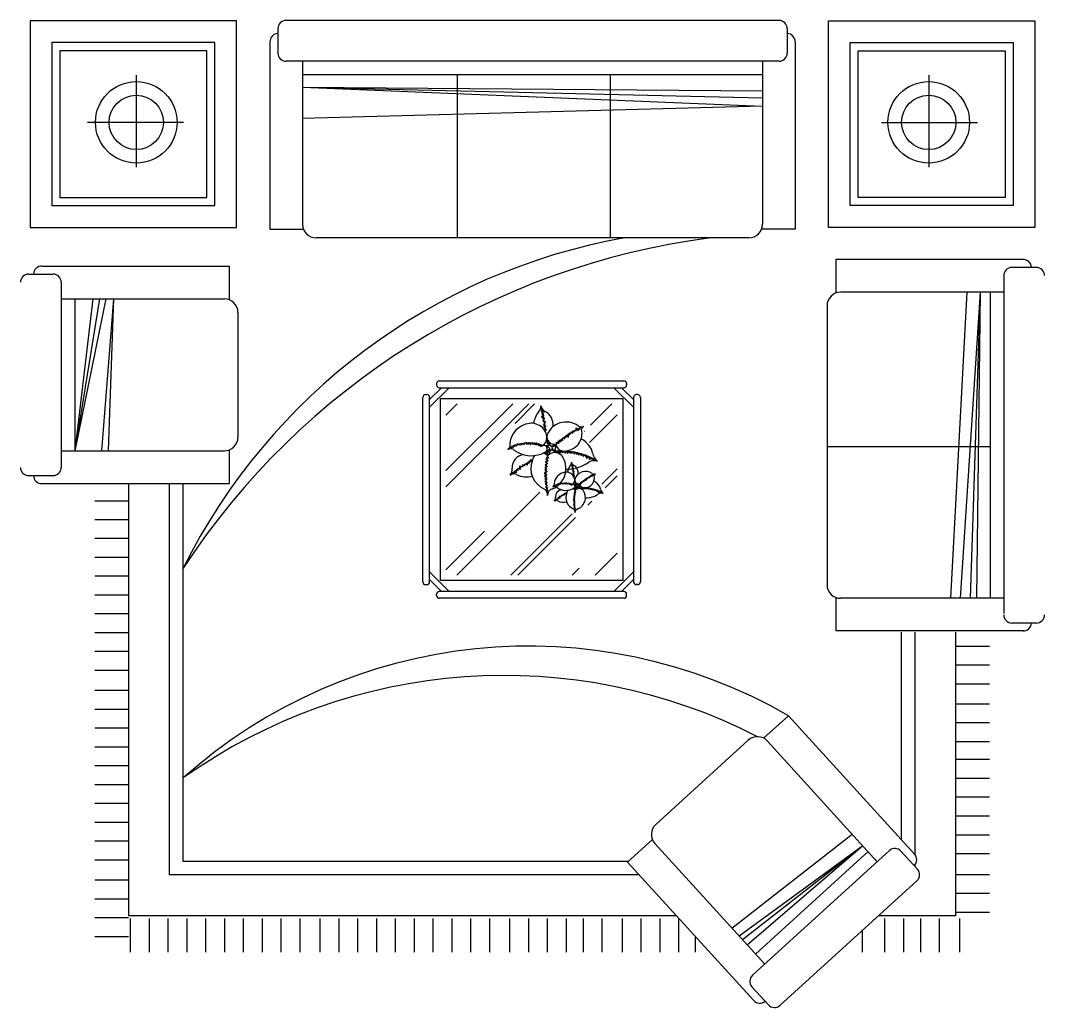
# Model space of a CAD drawing. Header units: inches. Extents: x 5.4 to 47.9, y 11.7 to 36.5.
# Drawn here: x 10.028 to 13.795, y 18.139 to 21.771 of the extents above; entities that cross this region are included whole.
import ezdxf

# ---------------------------------------------------------------- set-up
doc = ezdxf.new("R2010")
doc.units = ezdxf.units.IN
doc.header["$MEASUREMENT"] = 0
doc.layers.add('02', color=2, linetype='Continuous')
doc.layers.add('8', color=8, linetype='Continuous')

msp = doc.modelspace()

# ---------------------------------------------------------------- hatches: boundary and pattern name
at = {"layer": '8'}
h = msp.add_hatch(dxfattribs=at)
h.set_pattern_fill('AR-RROOF', color=256, scale=0.3, angle=45, style=0)
h.set_pattern_definition([(45, (-58.72705, 123.31774), (0.25455844, 0.6788225), [4.5, -0.6, 1.5, -0.3]), (45, (-58.551, 123.70594), (-0.4942676, 0.0700036), [0.9, -0.099, 1.8, -0.225]), (45, (-58.8013, 123.60412), (0.9609581, 1.24521504), [2.4, -0.42, 1.2, -0.3])])
h.paths.add_polyline_path([(11.5933, 19.7295), (11.5933, 20.3595), (12.2233, 20.3595), (12.2233, 19.7295)])
h.paths.add_polyline_path([(12.0474, 20.3048), (12.0151, 20.2927), (11.9969, 20.2846), (11.9908, 20.3048), (11.9767, 20.323), (11.9605, 20.3371), (11.9564, 20.3492), (11.9524, 20.3553), (11.9423, 20.3573), (11.9281, 20.325), (11.914, 20.3068), (11.914, 20.2907), (11.8817, 20.2907), (11.8453, 20.2664), (11.8149, 20.2119), (11.8149, 20.1836), (11.8149, 20.1634), (11.8392, 20.1715), (11.8554, 20.1695), (11.8432, 20.1614), (11.8271, 20.1351), (11.8291, 20.1089), (11.8271, 20.0806), (11.8392, 20.0826), (11.8796, 20.0786), (11.914, 20.0786), (11.9362, 20.0382), (11.9605, 20.0139), (11.9726, 20.0038), (11.9807, 20.02), (11.9827, 19.9937), (12.0191, 19.9816), (12.0353, 19.9836), (12.0515, 19.9614), (12.0696, 19.9412), (12.0838, 19.9554), (12.1161, 19.9796), (12.1141, 19.9978), (12.1404, 20.0038), (12.1869, 20.0139), (12.1869, 20.0402), (12.1687, 20.0624), (12.1505, 20.0786), (12.1525, 20.0988), (12.1424, 20.1048), (12.1424, 20.1291), (12.1566, 20.1311), (12.1566, 20.1553), (12.1444, 20.1755), (12.1283, 20.2159), (12.102, 20.222), (12.102, 20.2584), (12.1343, 20.2786), (12.108, 20.2866), (12.0717, 20.3008)], flags=16)

# ---------------------------------------------------------------- linework, layer by layer
at = {"layer": '02'}
for p, q in [((10.8232, 21.7693, -0.3429), (10.0632, 21.7693, -0.3429)), ((10.0632, 21.7693, -0.3429), (10.0632, 21.0093, -0.3429)), ((10.8232, 21.0093, -0.3429), (10.8232, 21.7693, -0.3429)), ((10.9751, 21.7407, -0.3429), (10.9751, 21.6507, -0.3429)), ((12.8185, 21.7707, -0.3429), (11.0051, 21.7707, -0.3429)), ((12.8485, 21.7407, -0.3429), (12.8485, 21.6507, -0.3429)), ((13, 21.0093, -0.3429), (13, 21.7693, -0.3429)), ((13, 21.7693, -0.3429), (13.76, 21.7693, -0.3429)), ((13.76, 21.7693, -0.3429), (13.76, 21.0093, -0.3429)), ((10.7432, 21.6893, -0.3429), (10.1432, 21.6893, -0.3429)), ((10.1432, 21.6893, -0.3429), (10.1432, 21.0893, -0.3429)), ((10.7432, 21.0893, -0.3429), (10.7432, 21.6893, -0.3429)), ((10.9458, 21.6915, -0.3429), (10.9458, 21.0033, -0.3429)), ((12.8777, 21.6915, -0.3429), (12.8777, 21.0033, -0.3429)), ((13.08, 21.0893, -0.3429), (13.08, 21.6893, -0.3429)), ((13.08, 21.6893, -0.3429), (13.68, 21.6893, -0.3429)), ((13.68, 21.6893, -0.3429), (13.68, 21.0893, -0.3429)), ((10.7132, 21.6593, -0.3429), (10.1732, 21.6593, -0.3429)), ((10.1732, 21.6593, -0.3429), (10.1732, 21.1193, -0.3429)), ((10.7132, 21.1193, -0.3429), (10.7132, 21.6593, -0.3429)), ((13.11, 21.1193, -0.3429), (13.11, 21.6593, -0.3429)), ((13.11, 21.6593, -0.3429), (13.65, 21.6593, -0.3429)), ((13.65, 21.6593, -0.3429), (13.65, 21.1193, -0.3429)), ((12.8185, 21.6207, -0.3429), (11.0051, 21.6207, -0.3429)), ((11.0658, 21.6207, -0.3429), (11.0658, 21.0207, -0.3429)), ((12.7577, 21.6207, -0.3429), (12.7577, 21.0207, -0.3429)), ((10.454, 21.57, -0.3429), (10.454, 21.2314, -0.3429)), ((12.7577, 21.5707, -0.3429), (11.0658, 21.5707, -0.3429)), ((11.6343, 21.5707, -0.3429), (11.6343, 20.9707, -0.3429)), ((12.1977, 21.5707, -0.3429), (12.1977, 20.9707, -0.3429)), ((13.3692, 21.57, -0.3429), (13.3692, 21.2314, -0.3429)), ((11.0658, 21.5259, -0.3429), (12.7577, 21.5117, -0.3429)), ((11.0658, 21.5259, -0.3429), (12.7577, 21.4862, -0.3429)), ((11.0658, 21.5259, -0.3429), (12.7577, 21.4551, -0.3429)), ((12.7577, 21.4551, -0.3429), (11.0658, 21.4097, -0.3429)), ((10.628, 21.3957, -0.3429), (10.275, 21.3957, -0.3429)), ((13.1951, 21.3957, -0.3429), (13.5482, 21.3957, -0.3429)), ((10.1732, 21.1193, -0.3429), (10.7132, 21.1193, -0.3429)), ((13.65, 21.1193, -0.3429), (13.11, 21.1193, -0.3429)), ((10.1432, 21.0893, -0.3429), (10.7432, 21.0893, -0.3429)), ((13.68, 21.0893, -0.3429), (13.08, 21.0893, -0.3429)), ((10.0632, 21.0093, -0.3429), (10.8232, 21.0093, -0.3429)), ((10.9458, 21.0033, -0.3429), (11.069, 21.0033, -0.3429)), ((12.8777, 21.0033, -0.3429), (12.7546, 21.0033, -0.3429)), ((13.76, 21.0093, -0.3429), (13, 21.0093, -0.3429)), ((12.7077, 20.9707, -0.3429), (11.1158, 20.9707, -0.3429)), ((13.7158, 20.8911, -0.3429), (13.0276, 20.8911, -0.3429)), ((13.0276, 20.8911, -0.3429), (13.0276, 20.7679, -0.3429)), ((10.0581, 20.8374, -0.3429), (10.1481, 20.8374, -0.3429)), ((10.1073, 20.8667, -0.3429), (10.7956, 20.8667, -0.3429)), ((10.7956, 20.8667, -0.3429), (10.7956, 20.7435, -0.3429)), ((13.645, 20.8318, -0.3429), (13.645, 19.5881, -0.3429)), ((13.765, 20.8618, -0.3429), (13.675, 20.8618, -0.3429)), ((10.1781, 20.8074, -0.3429), (10.1781, 20.1259, -0.3429)), ((13.645, 20.7711, -0.3429), (13.045, 20.7711, -0.3429)), ((13.4503, 19.6443, -0.3429), (13.5103, 20.7711, -0.3429)), ((13.5589, 20.7711, -0.3429), (13.4846, 19.6443, -0.3429)), ((13.5589, 20.7711, -0.3429), (13.5218, 19.6443, -0.3429)), ((13.5589, 20.7711, -0.3429), (13.5446, 19.6443, -0.3429)), ((13.595, 20.7711, -0.3429), (13.595, 19.6443, -0.3429)), ((10.1781, 20.7467, -0.3429), (10.7781, 20.7467, -0.3429)), ((10.342, 20.7467, -0.3429), (10.2281, 20.1867, -0.3429)), ((10.3191, 20.7467, -0.3429), (10.2281, 20.1867, -0.3429)), ((10.2948, 20.7467, -0.3429), (10.2281, 20.1867, -0.3429)), ((10.2281, 20.7467, -0.3429), (10.2281, 20.1867, -0.3429)), ((10.3274, 20.1867, -0.3429), (10.3712, 20.7467, -0.3429)), ((10.3524, 20.1867, -0.3429), (10.3712, 20.7467, -0.3429)), ((12.995, 20.7211, -0.3429), (12.995, 19.6943, -0.3429)), ((10.8281, 20.6967, -0.3429), (10.8281, 20.2367, -0.3429)), ((11.6056, 20.4195, -0.3429), (11.5333, 20.3472, -0.3429)), ((11.5773, 20.4195, -0.3429), (11.5333, 20.3755, -0.3429)), ((11.5589, 20.4345, -0.3429), (11.5589, 20.4295, -0.3429)), ((11.5689, 20.4445, -0.3429), (12.2477, 20.4445, -0.3429)), ((11.5689, 20.4195, -0.3429), (12.2477, 20.4195, -0.3429)), ((12.211, 20.4195, -0.3429), (12.2833, 20.3472, -0.3429)), ((12.2393, 20.4195, -0.3429), (12.2833, 20.3755, -0.3429)), ((12.2577, 20.4345, -0.3429), (12.2577, 20.4295, -0.3429)), ((11.5083, 19.705, -0.3429), (11.5083, 20.3839, -0.3429)), ((11.5183, 20.3939, -0.3429), (11.5233, 20.3939, -0.3429)), ((11.5333, 19.705, -0.3429), (11.5333, 20.3839, -0.3429)), ((11.5733, 19.7095, -0.3429), (11.5733, 20.3795, -0.3429)), ((11.5733, 20.3795, -0.3429), (12.2433, 20.3795, -0.3429)), ((12.2433, 20.3795, -0.3429), (12.2433, 19.7095, -0.3429)), ((12.2833, 20.3839, -0.3429), (12.2833, 19.705, -0.3429)), ((12.2983, 20.3939, -0.3429), (12.2933, 20.3939, -0.3429)), ((12.3083, 20.3839, -0.3429), (12.3083, 19.705, -0.3429)), ((11.9423, 20.336, -0.3429), (11.9486, 20.334, -0.3429)), ((11.9486, 20.334, -0.3429), (11.9433, 20.333, -0.3429)), ((11.9433, 20.333, -0.3429), (11.9539, 20.3291, -0.3429)), ((11.9528, 20.3164, -0.3429), (11.9433, 20.3125, -0.3429)), ((11.9433, 20.3125, -0.3429), (11.957, 20.3076, -0.3429)), ((11.9539, 20.3291, -0.3429), (11.9444, 20.3272, -0.3429)), ((11.9444, 20.3272, -0.3429), (11.9528, 20.3223, -0.3429)), ((11.9528, 20.3223, -0.3429), (11.9465, 20.3213, -0.3429)), ((11.9465, 20.3213, -0.3429), (11.9528, 20.3164, -0.3429)), ((11.957, 20.3076, -0.3429), (11.9486, 20.3056, -0.3429)), ((11.9486, 20.3056, -0.3429), (11.9549, 20.2997, -0.3429)), ((11.9549, 20.2997, -0.3429), (11.9496, 20.2958, -0.3429)), ((11.9496, 20.2958, -0.3429), (11.9602, 20.2939, -0.3429)), ((11.9581, 20.286, -0.3429), (11.9518, 20.2811, -0.3429)), ((11.9518, 20.2811, -0.3429), (11.9602, 20.2782, -0.3429)), ((11.9602, 20.2939, -0.3429), (11.9528, 20.2899, -0.3429)), ((11.9528, 20.2899, -0.3429), (11.9581, 20.286, -0.3429)), ((11.9602, 20.2782, -0.3429), (11.9528, 20.2752, -0.3429)), ((11.9528, 20.2752, -0.3429), (11.9591, 20.2703, -0.3429)), ((11.9591, 20.2703, -0.3429), (11.956, 20.2694, -0.3429)), ((11.956, 20.2694, -0.3429), (11.9633, 20.2645, -0.3429)), ((12.0717, 20.2605, -0.3429), (12.0728, 20.2713, -0.3429)), ((12.0728, 20.2713, -0.3429), (12.0791, 20.2605, -0.3429)), ((12.0791, 20.2605, -0.3429), (12.0812, 20.2694, -0.3429)), ((12.0812, 20.2694, -0.3429), (12.0854, 20.2654, -0.3429)), ((12.0854, 20.2654, -0.3429), (12.0875, 20.2743, -0.3429)), ((11.9633, 20.2645, -0.3429), (11.957, 20.2615, -0.3429)), ((12.0181, 20.2312, -0.3429), (12.0233, 20.2253, -0.3429)), ((12.0181, 20.2214, -0.3429), (12.0181, 20.2312, -0.3429)), ((12.0233, 20.2351, -0.3429), (12.0307, 20.2312, -0.3429)), ((12.0233, 20.2253, -0.3429), (12.0233, 20.2351, -0.3429)), ((12.0296, 20.239, -0.3429), (12.036, 20.236, -0.3429)), ((12.0307, 20.2312, -0.3429), (12.0296, 20.239, -0.3429)), ((12.0349, 20.2449, -0.3429), (12.0444, 20.237, -0.3429)), ((12.036, 20.236, -0.3429), (12.0349, 20.2449, -0.3429)), ((12.0423, 20.2498, -0.3429), (12.0475, 20.2449, -0.3429)), ((12.0444, 20.237, -0.3429), (12.0423, 20.2498, -0.3429)), ((12.0475, 20.2537, -0.3429), (12.0528, 20.2498, -0.3429)), ((12.0475, 20.2449, -0.3429), (12.0475, 20.2537, -0.3429)), ((12.0528, 20.2498, -0.3429), (12.0539, 20.2566, -0.3429)), ((12.0539, 20.2566, -0.3429), (12.0602, 20.2517, -0.3429)), ((12.0602, 20.2605, -0.3429), (12.0654, 20.2556, -0.3429)), ((12.0602, 20.2517, -0.3429), (12.0602, 20.2605, -0.3429)), ((12.0654, 20.2556, -0.3429), (12.0665, 20.2635, -0.3429)), ((12.0665, 20.2635, -0.3429), (12.0717, 20.2605, -0.3429)), ((11.8318, 20.2018, -0.3429), (11.837, 20.1978, -0.3429)), ((11.8339, 20.1959, -0.3429), (11.8318, 20.2018, -0.3429)), ((11.837, 20.2057, -0.3429), (11.8433, 20.2008, -0.3429)), ((11.837, 20.1978, -0.3429), (11.837, 20.2057, -0.3429)), ((11.8433, 20.2076, -0.3429), (11.8475, 20.2047, -0.3429)), ((11.8433, 20.2008, -0.3429), (11.8433, 20.2076, -0.3429)), ((11.8475, 20.2106, -0.3429), (11.8539, 20.2037, -0.3429)), ((11.8475, 20.2047, -0.3429), (11.8475, 20.2106, -0.3429)), ((11.8539, 20.2037, -0.3429), (11.856, 20.2135, -0.3429)), ((11.856, 20.2135, -0.3429), (11.8623, 20.2076, -0.3429)), ((11.8623, 20.2076, -0.3429), (11.8644, 20.2145, -0.3429)), ((11.8644, 20.2145, -0.3429), (11.8696, 20.2076, -0.3429)), ((11.8696, 20.2076, -0.3429), (11.8718, 20.2155, -0.3429)), ((11.8718, 20.2155, -0.3429), (11.8749, 20.2116, -0.3429)), ((11.8749, 20.2116, -0.3429), (11.8791, 20.2155, -0.3429)), ((11.8791, 20.2155, -0.3429), (11.8802, 20.2086, -0.3429)), ((11.8802, 20.2086, -0.3429), (11.8875, 20.2184, -0.3429)), ((11.8875, 20.2184, -0.3429), (11.8907, 20.2106, -0.3429)), ((11.8907, 20.2106, -0.3429), (11.8939, 20.2174, -0.3429)), ((11.8939, 20.2174, -0.3429), (11.897, 20.2116, -0.3429)), ((11.897, 20.2116, -0.3429), (11.9023, 20.2174, -0.3429)), ((11.9023, 20.2174, -0.3429), (11.9044, 20.2096, -0.3429)), ((11.9044, 20.2096, -0.3429), (11.9096, 20.2174, -0.3429)), ((11.9096, 20.2174, -0.3429), (11.9139, 20.2106, -0.3429)), ((11.9139, 20.2106, -0.3429), (11.917, 20.2174, -0.3429)), ((11.917, 20.2174, -0.3429), (11.9212, 20.2086, -0.3429)), ((11.9212, 20.2086, -0.3429), (11.9254, 20.2174, -0.3429)), ((11.9254, 20.2174, -0.3429), (11.9265, 20.2086, -0.3429)), ((11.9265, 20.2086, -0.3429), (11.9339, 20.2145, -0.3429)), ((11.9339, 20.2145, -0.3429), (11.9339, 20.2057, -0.3429)), ((11.9339, 20.2057, -0.3429), (11.9391, 20.2116, -0.3429)), ((11.9391, 20.2116, -0.3429), (11.9391, 20.2057, -0.3429)), ((11.9391, 20.2057, -0.3429), (11.9444, 20.2106, -0.3429)), ((11.9683, 20.1877, -0.3429), (11.9749, 20.1948, -0.3429)), ((11.9981, 20.2184, -0.3429), (12.0086, 20.2145, -0.3429)), ((12.0033, 20.2125, -0.3429), (11.9981, 20.2184, -0.3429)), ((12.0054, 20.2243, -0.3429), (12.0139, 20.2184, -0.3429)), ((12.0086, 20.2145, -0.3429), (12.0054, 20.2243, -0.3429)), ((12.0117, 20.2272, -0.3429), (12.0181, 20.2214, -0.3429)), ((12.0139, 20.2184, -0.3429), (12.0117, 20.2272, -0.3429)), ((13.5952, 20.202, -0.3429), (12.9964, 20.202, -0.3429)), ((10.1781, 20.1867, -0.3429), (10.7781, 20.1867, -0.3429)), ((10.7956, 20.1898, -0.3429), (10.7956, 20.0667, -0.3429)), ((11.9033, 20.1538, -0.3429), (11.9033, 20.1449, -0.3429)), ((11.9086, 20.1489, -0.3429), (11.9033, 20.1538, -0.3429)), ((11.9044, 20.1547, -0.3429), (11.9086, 20.1489, -0.3429)), ((11.9693, 20.1833, -0.3429), (11.9598, 20.1763, -0.3429)), ((11.9707, 20.1616, -0.3429), (11.9602, 20.1567, -0.3429)), ((11.9602, 20.1567, -0.3429), (11.9696, 20.1498, -0.3429)), ((11.9617, 20.1833, -0.3429), (11.9683, 20.1877, -0.3429)), ((11.9623, 20.1655, -0.3429), (11.9707, 20.1616, -0.3429)), ((12.0002, 20.1822, -0.3429), (12.0044, 20.188, -0.3429)), ((12.0044, 20.188, -0.3429), (12.0054, 20.1812, -0.3429)), ((12.0054, 20.1812, -0.3429), (12.0086, 20.1851, -0.3429)), ((12.0086, 20.1851, -0.3429), (12.0117, 20.1782, -0.3429)), ((12.0117, 20.1782, -0.3429), (12.0181, 20.1861, -0.3429)), ((12.0181, 20.1861, -0.3429), (12.0202, 20.1802, -0.3429)), ((12.0202, 20.1802, -0.3429), (12.0254, 20.1841, -0.3429)), ((12.0254, 20.1841, -0.3429), (12.0317, 20.1782, -0.3429)), ((12.0317, 20.1782, -0.3429), (12.0381, 20.1861, -0.3429)), ((12.0381, 20.1861, -0.3429), (12.0402, 20.1773, -0.3429)), ((12.0402, 20.1773, -0.3429), (12.0465, 20.1851, -0.3429)), ((12.0465, 20.1851, -0.3429), (12.0507, 20.1782, -0.3429)), ((12.0507, 20.1782, -0.3429), (12.0549, 20.1831, -0.3429)), ((12.0549, 20.1773, -0.3429), (12.0623, 20.1841, -0.3429)), ((12.0549, 20.1831, -0.3429), (12.0549, 20.1773, -0.3429)), ((12.0623, 20.1841, -0.3429), (12.0633, 20.1753, -0.3429)), ((12.0633, 20.1753, -0.3429), (12.0707, 20.1822, -0.3429)), ((12.0707, 20.1822, -0.3429), (12.0728, 20.1733, -0.3429)), ((12.0728, 20.1733, -0.3429), (12.0781, 20.1792, -0.3429)), ((12.0781, 20.1792, -0.3429), (12.0791, 20.1724, -0.3429)), ((12.0791, 20.1724, -0.3429), (12.0896, 20.1782, -0.3429)), ((12.0896, 20.1782, -0.3429), (12.0896, 20.1694, -0.3429)), ((12.0896, 20.1694, -0.3429), (12.0981, 20.1743, -0.3429)), ((12.0981, 20.1743, -0.3429), (12.097, 20.1675, -0.3429)), ((12.097, 20.1675, -0.3429), (12.1065, 20.1733, -0.3429)), ((12.1065, 20.1733, -0.3429), (12.1065, 20.1645, -0.3429)), ((12.1065, 20.1645, -0.3429), (12.1128, 20.1684, -0.3429)), ((12.1128, 20.1684, -0.3429), (12.1107, 20.1596, -0.3429)), ((12.1107, 20.1596, -0.3429), (12.1202, 20.1645, -0.3429)), ((12.1202, 20.1645, -0.3429), (12.1202, 20.1557, -0.3429)), ((12.1202, 20.1557, -0.3429), (12.1286, 20.1626, -0.3429)), ((12.1286, 20.1626, -0.3429), (12.1296, 20.1547, -0.3429)), ((12.1296, 20.1547, -0.3429), (12.136, 20.1577, -0.3429)), ((12.136, 20.1577, -0.3429), (12.136, 20.1518, -0.3429)), ((11.8518, 20.1165, -0.3429), (11.8518, 20.1067, -0.3429)), ((11.8581, 20.1136, -0.3429), (11.8518, 20.1165, -0.3429)), ((11.8549, 20.1214, -0.3429), (11.8581, 20.1136, -0.3429)), ((11.8665, 20.1185, -0.3429), (11.8549, 20.1214, -0.3429)), ((11.8633, 20.1302, -0.3429), (11.8665, 20.1185, -0.3429)), ((11.8749, 20.1283, -0.3429), (11.8633, 20.1302, -0.3429)), ((11.8749, 20.1361, -0.3429), (11.8749, 20.1283, -0.3429)), ((11.8791, 20.1322, -0.3429), (11.8749, 20.1361, -0.3429)), ((11.8854, 20.1391, -0.3429), (11.8791, 20.1322, -0.3429)), ((11.8918, 20.1342, -0.3429), (11.8854, 20.1391, -0.3429)), ((11.8918, 20.144, -0.3429), (11.8918, 20.1342, -0.3429)), ((11.8981, 20.14, -0.3429), (11.8918, 20.144, -0.3429)), ((11.8981, 20.1489, -0.3429), (11.8981, 20.14, -0.3429)), ((11.9033, 20.1449, -0.3429), (11.8981, 20.1489, -0.3429)), ((11.9654, 20.1293, -0.3429), (11.957, 20.1253, -0.3429)), ((11.957, 20.1253, -0.3429), (11.9644, 20.1214, -0.3429)), ((11.9644, 20.1214, -0.3429), (11.957, 20.1146, -0.3429)), ((11.9696, 20.1498, -0.3429), (11.9581, 20.1449, -0.3429)), ((11.9581, 20.1449, -0.3429), (11.9665, 20.14, -0.3429)), ((11.9665, 20.14, -0.3429), (11.9581, 20.1342, -0.3429)), ((11.9581, 20.1342, -0.3429), (11.9654, 20.1293, -0.3429)), ((12.0547, 20.1351, -0.3429), (12.0582, 20.134, -0.3429)), ((12.0582, 20.134, -0.3429), (12.0553, 20.1335, -0.3429)), ((12.0553, 20.1335, -0.3429), (12.0612, 20.1313, -0.3429)), ((12.0606, 20.1242, -0.3429), (12.0553, 20.122, -0.3429)), ((12.0553, 20.122, -0.3429), (12.0629, 20.1192, -0.3429)), ((12.0612, 20.1313, -0.3429), (12.0559, 20.1302, -0.3429)), ((12.0559, 20.1302, -0.3429), (12.0606, 20.1275, -0.3429)), ((12.0606, 20.1275, -0.3429), (12.0571, 20.1269, -0.3429)), ((12.0571, 20.1269, -0.3429), (12.0606, 20.1242, -0.3429)), ((12.0629, 20.1192, -0.3429), (12.0582, 20.1181, -0.3429)), ((12.0582, 20.1181, -0.3429), (12.0618, 20.1148, -0.3429)), ((10.0581, 20.0959, -0.3429), (10.1481, 20.0959, -0.3429)), ((11.8412, 20.1008, -0.3429), (11.8349, 20.1028, -0.3429)), ((11.8381, 20.1077, -0.3429), (11.8412, 20.1008, -0.3429)), ((11.8518, 20.1067, -0.3429), (11.8381, 20.1077, -0.3429)), ((11.9654, 20.1106, -0.3429), (11.9539, 20.1048, -0.3429)), ((11.9539, 20.1048, -0.3429), (11.9644, 20.0979, -0.3429)), ((11.9644, 20.0979, -0.3429), (11.9549, 20.094, -0.3429)), ((11.9549, 20.094, -0.3429), (11.9644, 20.0891, -0.3429)), ((11.957, 20.1146, -0.3429), (11.9654, 20.1106, -0.3429)), ((11.9644, 20.0891, -0.3429), (11.957, 20.0842, -0.3429)), ((11.957, 20.0842, -0.3429), (11.9644, 20.0813, -0.3429)), ((11.9644, 20.0813, -0.3429), (11.957, 20.0744, -0.3429)), ((12.0618, 20.1148, -0.3429), (12.0588, 20.1126, -0.3429)), ((12.0588, 20.1126, -0.3429), (12.0647, 20.1115, -0.3429)), ((12.0635, 20.1072, -0.3429), (12.06, 20.1044, -0.3429)), ((12.06, 20.1044, -0.3429), (12.0647, 20.1028, -0.3429)), ((12.0647, 20.1115, -0.3429), (12.0606, 20.1093, -0.3429)), ((12.0606, 20.1093, -0.3429), (12.0635, 20.1072, -0.3429)), ((12.0647, 20.1028, -0.3429), (12.0606, 20.1011, -0.3429)), ((12.0606, 20.1011, -0.3429), (12.0641, 20.0984, -0.3429)), ((12.0641, 20.0984, -0.3429), (12.0624, 20.0978, -0.3429)), ((12.0624, 20.0978, -0.3429), (12.0665, 20.0951, -0.3429)), ((12.0665, 20.0951, -0.3429), (12.0629, 20.0934, -0.3429)), ((12.1001, 20.0786, -0.3429), (12.1042, 20.0764, -0.3429)), ((12.1001, 20.0731, -0.3429), (12.1001, 20.0786, -0.3429)), ((12.1036, 20.0808, -0.3429), (12.1072, 20.0792, -0.3429)), ((12.1042, 20.0764, -0.3429), (12.1036, 20.0808, -0.3429)), ((12.1066, 20.0841, -0.3429), (12.1119, 20.0797, -0.3429)), ((12.1072, 20.0792, -0.3429), (12.1066, 20.0841, -0.3429)), ((12.1107, 20.0869, -0.3429), (12.1136, 20.0841, -0.3429)), ((12.1119, 20.0797, -0.3429), (12.1107, 20.0869, -0.3429)), ((12.1136, 20.089, -0.3429), (12.1166, 20.0869, -0.3429)), ((12.1136, 20.0841, -0.3429), (12.1136, 20.089, -0.3429)), ((12.1166, 20.0869, -0.3429), (12.1172, 20.0907, -0.3429)), ((12.1172, 20.0907, -0.3429), (12.1207, 20.0879, -0.3429)), ((12.1207, 20.0929, -0.3429), (12.1237, 20.0901, -0.3429)), ((12.1207, 20.0879, -0.3429), (12.1207, 20.0929, -0.3429)), ((12.1237, 20.0901, -0.3429), (12.1243, 20.0945, -0.3429)), ((12.1243, 20.0945, -0.3429), (12.1272, 20.0929, -0.3429)), ((12.1272, 20.0929, -0.3429), (12.1278, 20.0989, -0.3429)), ((12.1278, 20.0989, -0.3429), (12.1313, 20.0929, -0.3429)), ((12.1313, 20.0929, -0.3429), (12.1325, 20.0978, -0.3429)), ((12.1325, 20.0978, -0.3429), (12.1349, 20.0956, -0.3429)), ((12.1349, 20.0956, -0.3429), (12.136, 20.1006, -0.3429)), ((10.1046, 20.0667, -0.3429), (10.7956, 20.0667, -0.3429)), ((10.4264, 18.4763, -0.3429), (10.4264, 20.0671, -0.3429)), ((10.5764, 18.6263, -0.3429), (10.5764, 20.0671, -0.3429)), ((10.6264, 18.6763, -0.3429), (10.6264, 20.0671, -0.3429)), ((11.957, 20.0744, -0.3429), (11.9654, 20.0705, -0.3429)), ((11.9654, 20.0705, -0.3429), (11.9581, 20.0646, -0.3429)), ((11.9581, 20.0646, -0.3429), (11.9654, 20.0607, -0.3429)), ((11.9654, 20.0607, -0.3429), (11.9591, 20.0538, -0.3429)), ((11.9591, 20.0538, -0.3429), (11.9675, 20.0509, -0.3429)), ((11.9675, 20.0509, -0.3429), (11.9623, 20.046, -0.3429)), ((11.9928, 20.06, -0.3429), (11.9958, 20.0578, -0.3429)), ((11.994, 20.0567, -0.3429), (11.9928, 20.06, -0.3429)), ((11.9958, 20.0622, -0.3429), (11.9993, 20.0594, -0.3429)), ((11.9958, 20.0578, -0.3429), (11.9958, 20.0622, -0.3429)), ((11.9993, 20.0633, -0.3429), (12.0016, 20.0616, -0.3429)), ((12.0016, 20.0649, -0.3429), (12.0052, 20.0611, -0.3429)), ((12.0016, 20.0616, -0.3429), (12.0016, 20.0649, -0.3429)), ((12.0052, 20.0611, -0.3429), (12.0064, 20.0666, -0.3429)), ((12.0064, 20.0666, -0.3429), (12.0099, 20.0633, -0.3429)), ((12.0099, 20.0633, -0.3429), (12.0111, 20.0671, -0.3429)), ((12.0111, 20.0671, -0.3429), (12.014, 20.0633, -0.3429)), ((12.014, 20.0633, -0.3429), (12.0152, 20.0676, -0.3429)), ((12.0152, 20.0676, -0.3429), (12.017, 20.0655, -0.3429)), ((12.017, 20.0655, -0.3429), (12.0193, 20.0676, -0.3429)), ((12.0193, 20.0676, -0.3429), (12.0199, 20.0638, -0.3429)), ((12.0199, 20.0638, -0.3429), (12.024, 20.0693, -0.3429)), ((12.024, 20.0693, -0.3429), (12.0258, 20.0649, -0.3429)), ((12.0258, 20.0649, -0.3429), (12.0276, 20.0687, -0.3429)), ((12.0276, 20.0687, -0.3429), (12.0294, 20.0655, -0.3429)), ((12.0294, 20.0655, -0.3429), (12.0323, 20.0687, -0.3429)), ((12.0323, 20.0687, -0.3429), (12.0335, 20.0644, -0.3429)), ((12.0335, 20.0644, -0.3429), (12.0364, 20.0687, -0.3429)), ((12.0364, 20.0687, -0.3429), (12.0388, 20.0649, -0.3429)), ((12.0388, 20.0649, -0.3429), (12.0406, 20.0687, -0.3429)), ((12.0406, 20.0687, -0.3429), (12.0429, 20.0638, -0.3429)), ((12.0429, 20.0638, -0.3429), (12.0453, 20.0687, -0.3429)), ((12.0453, 20.0687, -0.3429), (12.0459, 20.0638, -0.3429)), ((12.0459, 20.0638, -0.3429), (12.05, 20.0671, -0.3429)), ((12.05, 20.0671, -0.3429), (12.05, 20.0622, -0.3429)), ((12.05, 20.0622, -0.3429), (12.0529, 20.0655, -0.3429)), ((12.0529, 20.0655, -0.3429), (12.0529, 20.0622, -0.3429)), ((12.0529, 20.0622, -0.3429), (12.0559, 20.0649, -0.3429)), ((12.0698, 20.0496, -0.3429), (12.0645, 20.0457, -0.3429)), ((12.0656, 20.0496, -0.3429), (12.0693, 20.0521, -0.3429)), ((12.0693, 20.0521, -0.3429), (12.073, 20.0561, -0.3429)), ((12.0859, 20.0693, -0.3429), (12.0918, 20.0671, -0.3429)), ((12.0889, 20.066, -0.3429), (12.0859, 20.0693, -0.3429)), ((12.0871, 20.049, -0.3429), (12.0895, 20.0523, -0.3429)), ((12.0895, 20.0523, -0.3429), (12.0901, 20.0484, -0.3429)), ((12.0901, 20.0726, -0.3429), (12.0948, 20.0693, -0.3429)), ((12.0918, 20.0671, -0.3429), (12.0901, 20.0726, -0.3429)), ((12.0901, 20.0484, -0.3429), (12.0918, 20.0506, -0.3429)), ((12.0918, 20.0506, -0.3429), (12.0936, 20.0468, -0.3429)), ((12.0936, 20.0742, -0.3429), (12.0971, 20.0709, -0.3429)), ((12.0948, 20.0693, -0.3429), (12.0936, 20.0742, -0.3429)), ((12.0936, 20.0468, -0.3429), (12.0971, 20.0512, -0.3429)), ((12.0971, 20.0764, -0.3429), (12.1001, 20.0731, -0.3429)), ((12.0971, 20.0512, -0.3429), (12.0983, 20.0479, -0.3429)), ((12.0983, 20.0479, -0.3429), (12.1013, 20.0501, -0.3429)), ((12.1013, 20.0501, -0.3429), (12.1048, 20.0468, -0.3429)), ((12.1048, 20.0468, -0.3429), (12.1083, 20.0512, -0.3429)), ((12.1083, 20.0512, -0.3429), (12.1095, 20.0463, -0.3429)), ((12.1095, 20.0463, -0.3429), (12.1131, 20.0506, -0.3429)), ((12.1131, 20.0506, -0.3429), (12.1154, 20.0468, -0.3429)), ((12.1154, 20.0468, -0.3429), (12.1178, 20.0495, -0.3429)), ((12.1178, 20.0463, -0.3429), (12.1219, 20.0501, -0.3429)), ((12.1178, 20.0495, -0.3429), (12.1178, 20.0463, -0.3429)), ((12.1219, 20.0501, -0.3429), (12.1225, 20.0452, -0.3429)), ((12.1225, 20.0452, -0.3429), (12.1266, 20.049, -0.3429)), ((12.1266, 20.049, -0.3429), (12.1278, 20.0441, -0.3429)), ((12.1278, 20.0441, -0.3429), (12.1307, 20.0473, -0.3429)), ((12.1307, 20.0473, -0.3429), (12.1313, 20.0435, -0.3429)), ((12.1313, 20.0435, -0.3429), (12.1372, 20.0468, -0.3429)), ((12.1372, 20.0468, -0.3429), (12.1372, 20.0419, -0.3429)), ((12.1372, 20.0419, -0.3429), (12.1419, 20.0446, -0.3429)), ((12.1419, 20.0446, -0.3429), (12.1413, 20.0408, -0.3429)), ((12.1413, 20.0408, -0.3429), (12.1467, 20.0441, -0.3429)), ((12.1467, 20.0441, -0.3429), (12.1467, 20.0391, -0.3429)), ((12.1467, 20.0391, -0.3429), (12.1502, 20.0413, -0.3429)), ((12.1502, 20.0413, -0.3429), (12.149, 20.0364, -0.3429)), ((10.4257, 20.0024, -0.3429), (10.3021, 20.0024, -0.3429)), ((11.9981, 20.0035, -0.3429), (11.9946, 20.0046, -0.3429)), ((11.9963, 20.0073, -0.3429), (11.9981, 20.0035, -0.3429)), ((12.004, 20.0068, -0.3429), (11.9963, 20.0073, -0.3429)), ((12.004, 20.0122, -0.3429), (12.004, 20.0068, -0.3429)), ((12.0075, 20.0106, -0.3429), (12.004, 20.0122, -0.3429)), ((12.0058, 20.015, -0.3429), (12.0075, 20.0106, -0.3429)), ((12.0123, 20.0133, -0.3429), (12.0058, 20.015, -0.3429)), ((12.0105, 20.0199, -0.3429), (12.0123, 20.0133, -0.3429)), ((12.017, 20.0188, -0.3429), (12.0105, 20.0199, -0.3429)), ((12.017, 20.0232, -0.3429), (12.017, 20.0188, -0.3429)), ((12.0193, 20.021, -0.3429), (12.017, 20.0232, -0.3429)), ((12.0229, 20.0249, -0.3429), (12.0193, 20.021, -0.3429)), ((12.0264, 20.0221, -0.3429), (12.0229, 20.0249, -0.3429)), ((12.0299, 20.0303, -0.3429), (12.0264, 20.0221, -0.3429)), ((12.0299, 20.0254, -0.3429), (12.0264, 20.0276, -0.3429)), ((12.0329, 20.0281, -0.3429), (12.0299, 20.0303, -0.3429)), ((12.0329, 20.0331, -0.3429), (12.0329, 20.0281, -0.3429)), ((12.0358, 20.0303, -0.3429), (12.0329, 20.0331, -0.3429)), ((12.0335, 20.0336, -0.3429), (12.0358, 20.0303, -0.3429)), ((12.0677, 20.0089, -0.3429), (12.0612, 20.0057, -0.3429)), ((12.0612, 20.0057, -0.3429), (12.0671, 20.0018, -0.3429)), ((12.0677, 20.0194, -0.3429), (12.0629, 20.0172, -0.3429)), ((12.0629, 20.0172, -0.3429), (12.0671, 20.015, -0.3429)), ((12.0671, 20.015, -0.3429), (12.0629, 20.0111, -0.3429)), ((12.0629, 20.0111, -0.3429), (12.0677, 20.0089, -0.3429)), ((12.07, 20.0309, -0.3429), (12.0635, 20.0281, -0.3429)), ((12.0635, 20.0281, -0.3429), (12.0683, 20.0254, -0.3429)), ((12.0683, 20.0254, -0.3429), (12.0635, 20.0221, -0.3429)), ((12.0635, 20.0221, -0.3429), (12.0677, 20.0194, -0.3429)), ((12.0706, 20.0375, -0.3429), (12.0647, 20.0347, -0.3429)), ((12.0647, 20.0347, -0.3429), (12.07, 20.0309, -0.3429)), ((12.0659, 20.0397, -0.3429), (12.0706, 20.0375, -0.3429)), ((12.149, 20.0364, -0.3429), (12.1543, 20.0391, -0.3429)), ((12.1543, 20.0391, -0.3429), (12.1543, 20.0342, -0.3429)), ((12.1543, 20.0342, -0.3429), (12.159, 20.038, -0.3429)), ((12.159, 20.038, -0.3429), (12.1596, 20.0336, -0.3429)), ((12.1596, 20.0336, -0.3429), (12.1632, 20.0353, -0.3429)), ((12.1632, 20.0353, -0.3429), (12.1632, 20.032, -0.3429)), ((12.0671, 20.0018, -0.3429), (12.0618, 19.9996, -0.3429)), ((12.0618, 19.9996, -0.3429), (12.0671, 19.9969, -0.3429)), ((12.0671, 19.9969, -0.3429), (12.0629, 19.9941, -0.3429)), ((12.0629, 19.9941, -0.3429), (12.0671, 19.9925, -0.3429)), ((12.0671, 19.9925, -0.3429), (12.0629, 19.9886, -0.3429)), ((12.0629, 19.9886, -0.3429), (12.0677, 19.9865, -0.3429)), ((12.0677, 19.9865, -0.3429), (12.0635, 19.9832, -0.3429)), ((12.0635, 19.9832, -0.3429), (12.0677, 19.981, -0.3429)), ((12.0677, 19.981, -0.3429), (12.0641, 19.9771, -0.3429)), ((12.0641, 19.9771, -0.3429), (12.0688, 19.9755, -0.3429)), ((12.0688, 19.9755, -0.3429), (12.0659, 19.9727, -0.3429)), ((10.4257, 19.9331, -0.3429), (10.3021, 19.9331, -0.3429)), ((10.4257, 19.8639, -0.3429), (10.3021, 19.8639, -0.3429)), ((10.4257, 19.7946, -0.3429), (10.3021, 19.7946, -0.3429)), ((11.6056, 19.6695, -0.3429), (11.5333, 19.7418, -0.3429)), ((12.211, 19.6695, -0.3429), (12.2833, 19.7418, -0.3429)), ((10.4257, 19.7253, -0.3429), (10.3021, 19.7253, -0.3429)), ((11.5773, 19.6695, -0.3429), (11.5333, 19.7135, -0.3429)), ((12.2433, 19.7095, -0.3429), (11.5733, 19.7095, -0.3429)), ((12.2393, 19.6695, -0.3429), (12.2833, 19.7135, -0.3429)), ((11.5183, 19.695, -0.3429), (11.5233, 19.695, -0.3429)), ((12.2477, 19.6695, -0.3429), (11.5689, 19.6695, -0.3429)), ((12.2983, 19.695, -0.3429), (12.2933, 19.695, -0.3429)), ((10.4257, 19.656, -0.3429), (10.3021, 19.656, -0.3429)), ((11.5589, 19.6545, -0.3429), (11.5589, 19.6595, -0.3429)), ((12.2477, 19.6445, -0.3429), (11.5689, 19.6445, -0.3429)), ((12.2577, 19.6545, -0.3429), (12.2577, 19.6595, -0.3429)), ((13.0276, 19.6474, -0.3429), (13.0276, 19.5243, -0.3429)), ((13.645, 19.6443, -0.3429), (13.045, 19.6443, -0.3429)), ((10.4257, 19.5868, -0.3429), (10.3021, 19.5868, -0.3429)), ((13.765, 19.5535, -0.3429), (13.675, 19.5535, -0.3429)), ((10.4257, 19.5175, -0.3429), (10.3021, 19.5175, -0.3429)), ((13.7185, 19.5243, -0.3429), (13.0276, 19.5243, -0.3429)), ((13.2675, 19.5202, -0.3429), (13.2675, 18.757, -0.3429)), ((13.3175, 19.5202, -0.3429), (13.3175, 18.7021, -0.3429)), ((13.4675, 19.5202, -0.3429), (13.4675, 18.4763, -0.3429)), ((10.4257, 19.4482, -0.3429), (10.3021, 19.4482, -0.3429)), ((13.4686, 19.4684, -0.3429), (13.5922, 19.4684, -0.3429)), ((10.4257, 19.3789, -0.3429), (10.3021, 19.3789, -0.3429)), ((13.4686, 19.3991, -0.3429), (13.5922, 19.3991, -0.3429)), ((13.4686, 19.3298, -0.3429), (13.5922, 19.3298, -0.3429)), ((10.4257, 19.3047, -0.3429), (10.3021, 19.3047, -0.3429)), ((13.4686, 19.2565, -0.3429), (13.5922, 19.2565, -0.3429)), ((10.4257, 19.2354, -0.3429), (10.3021, 19.2354, -0.3429)), ((12.7619, 19.1296, -0.3429), (12.8529, 19.2125, -0.3429)), ((13.318, 18.7015, -0.3429), (12.8529, 19.2125, -0.3429)), ((13.4686, 19.1873, -0.3429), (13.5922, 19.1873, -0.3429)), ((10.4257, 19.1662, -0.3429), (10.3021, 19.1662, -0.3429)), ((12.3651, 18.8125, -0.3429), (12.7053, 19.1221, -0.3429)), ((13.1798, 18.6751, -0.3429), (12.7759, 19.1188, -0.3429)), ((13.4686, 19.118, -0.3429), (13.5922, 19.118, -0.3429)), ((10.4257, 19.0969, -0.3429), (10.3021, 19.0969, -0.3429)), ((10.4257, 19.0276, -0.3429), (10.3021, 19.0276, -0.3429)), ((13.4686, 19.052, -0.3429), (13.5922, 19.052, -0.3429)), ((10.4257, 18.9583, -0.3429), (10.3021, 18.9583, -0.3429)), ((13.4686, 18.9827, -0.3429), (13.5922, 18.9827, -0.3429)), ((13.4686, 18.9135, -0.3429), (13.5922, 18.9135, -0.3429)), ((10.4257, 18.8891, -0.3429), (10.3021, 18.8891, -0.3429)), ((13.4686, 18.8438, -0.3429), (13.5922, 18.8438, -0.3429)), ((10.4257, 18.8198, -0.3429), (10.3021, 18.8198, -0.3429)), ((12.6453, 18.4304, -0.3429), (13.0873, 18.7768, -0.3429)), ((13.4686, 18.7745, -0.3429), (13.5922, 18.7745, -0.3429)), ((10.4257, 18.7505, -0.3429), (10.3021, 18.7505, -0.3429)), ((12.2613, 18.674, -0.3429), (12.3524, 18.7569, -0.3429)), ((12.7657, 18.2981, -0.3429), (12.3618, 18.7419, -0.3429)), ((13.1261, 18.7341, -0.3429), (12.6717, 18.4014, -0.3429)), ((13.1261, 18.7341, -0.3429), (12.6846, 18.3872, -0.3429)), ((13.1261, 18.7341, -0.3429), (12.7018, 18.3683, -0.3429)), ((12.7207, 18.2572, -0.3429), (13.2248, 18.716, -0.3429)), ((12.732, 18.3351, -0.3429), (13.1462, 18.7121, -0.3429)), ((13.3277, 18.6474, -0.3429), (13.2671, 18.714, -0.3429)), ((13.4686, 18.7053, -0.3429), (13.5922, 18.7053, -0.3429)), ((10.4257, 18.6812, -0.3429), (10.3021, 18.6812, -0.3429)), ((12.2638, 18.6763, -0.3429), (10.6264, 18.6763, -0.3429)), ((12.7246, 18.165, -0.3429), (12.2613, 18.674, -0.3429)), ((13.3175, 18.6625, -0.3429), (13.3175, 18.6586, -0.3429)), ((12.3047, 18.6263, -0.3429), (10.5764, 18.6263, -0.3429)), ((13.4686, 18.6283, -0.3429), (13.5922, 18.6283, -0.3429)), ((10.4257, 18.607, -0.3429), (10.3021, 18.607, -0.3429)), ((12.8217, 18.1463, -0.3429), (13.3257, 18.6051, -0.3429)), ((10.4257, 18.5377, -0.3429), (10.3021, 18.5377, -0.3429)), ((13.4686, 18.5591, -0.3429), (13.5922, 18.5591, -0.3429)), ((10.4257, 18.4685, -0.3429), (10.3021, 18.4685, -0.3429)), ((12.4413, 18.4763, -0.3429), (10.4264, 18.4763, -0.3429)), ((10.4318, 18.4662, -0.3429), (10.4318, 18.3426, -0.3429)), ((10.5011, 18.4662, -0.3429), (10.5011, 18.3426, -0.3429)), ((10.5704, 18.4662, -0.3429), (10.5704, 18.3426, -0.3429)), ((10.6396, 18.4662, -0.3429), (10.6396, 18.3426, -0.3429)), ((10.7089, 18.4662, -0.3429), (10.7089, 18.3426, -0.3429)), ((10.7782, 18.4662, -0.3429), (10.7782, 18.3426, -0.3429)), ((10.8475, 18.4662, -0.3429), (10.8475, 18.3426, -0.3429)), ((10.9167, 18.4662, -0.3429), (10.9167, 18.3426, -0.3429)), ((10.986, 18.4662, -0.3429), (10.986, 18.3426, -0.3429)), ((11.0553, 18.4662, -0.3429), (11.0553, 18.3426, -0.3429)), ((11.1295, 18.4662, -0.3429), (11.1295, 18.3426, -0.3429)), ((11.1988, 18.4662, -0.3429), (11.1988, 18.3426, -0.3429)), ((11.2681, 18.4662, -0.3429), (11.2681, 18.3426, -0.3429)), ((11.3373, 18.4662, -0.3429), (11.3373, 18.3426, -0.3429)), ((11.4066, 18.4662, -0.3429), (11.4066, 18.3426, -0.3429)), ((11.4759, 18.4662, -0.3429), (11.4759, 18.3426, -0.3429)), ((11.5452, 18.4662, -0.3429), (11.5452, 18.3426, -0.3429)), ((11.6144, 18.4662, -0.3429), (11.6144, 18.3426, -0.3429)), ((11.6837, 18.4662, -0.3429), (11.6837, 18.3426, -0.3429)), ((11.753, 18.4662, -0.3429), (11.753, 18.3426, -0.3429)), ((11.8272, 18.4662, -0.3429), (11.8272, 18.3426, -0.3429)), ((11.8965, 18.4662, -0.3429), (11.8965, 18.3426, -0.3429)), ((11.9657, 18.4662, -0.3429), (11.9657, 18.3426, -0.3429)), ((12.035, 18.4662, -0.3429), (12.035, 18.3426, -0.3429)), ((12.0975, 18.4662, -0.3429), (12.0975, 18.3426, -0.3429)), ((12.1668, 18.4662, -0.3429), (12.1668, 18.3426, -0.3429)), ((12.241, 18.4662, -0.3429), (12.241, 18.3426, -0.3429)), ((12.3103, 18.4662, -0.3429), (12.3103, 18.3426, -0.3429)), ((12.3795, 18.4662, -0.3429), (12.3795, 18.3426, -0.3429)), ((12.4488, 18.4662, -0.3429), (12.4488, 18.3426, -0.3429)), ((13.4675, 18.4763, -0.3429), (13.1842, 18.4763, -0.3429)), ((13.2066, 18.4662, -0.3429), (13.2066, 18.3426, -0.3429)), ((13.2759, 18.4662, -0.3429), (13.2759, 18.3426, -0.3429)), ((13.3383, 18.4662, -0.3429), (13.3383, 18.3426, -0.3429)), ((13.4076, 18.4662, -0.3429), (13.4076, 18.3426, -0.3429)), ((13.4686, 18.4898, -0.3429), (13.5922, 18.4898, -0.3429)), ((13.4818, 18.4662, -0.3429), (13.4818, 18.3426, -0.3429)), ((13.1243, 18.4218, -0.3429), (13.1243, 18.3426, -0.3429)), ((10.4257, 18.3992, -0.3429), (10.3021, 18.3992, -0.3429)), ((12.5105, 18.4002, -0.3429), (12.5105, 18.3426, -0.3429)), ((12.7793, 18.1483, -0.3429), (12.7188, 18.2149, -0.3429))]:
    msp.add_line(p, q, dxfattribs=at)
for centre, radius in [((10.454, 21.3957, -0.3429), 0.15), ((13.3692, 21.3957, -0.3429), 0.15), ((10.454, 21.3957, -0.3429), 0.1), ((13.3692, 21.3957, -0.3429), 0.1)]:
    msp.add_circle(centre, radius, dxfattribs=at)
for centre, radius, start, end in [((11.0051, 21.7407, -0.3429), 0.03, 90, 180), ((12.8185, 21.7407, -0.3429), 0.03, 0, 90), ((10.9758, 21.6929, -0.3429), 0.03, 91.3932, 182.6198), ((12.8478, 21.6929, -0.3429), 0.03, 357.3802, 88.6068), ((11.0051, 21.6507, -0.3429), 0.03, 180, 270), ((12.8185, 21.6507, -0.3429), 0.03, 270, 0), ((11.1158, 21.0207, -0.3429), 0.05, 180, 270), ((12.7077, 21.0207, -0.3429), 0.05, 270, 0), ((12.9146, 18.2592, -0.3429), 2.7336, 97.2962, 146.83), ((12.6441, 18.752, -0.3429), 2.2532, 100.0329, 153.5714), ((13.7172, 20.8611, -0.3429), 0.03, 1.3932, 92.6198), ((10.0581, 20.8074, -0.3429), 0.03, 90, 180), ((10.1059, 20.8367, -0.3429), 0.03, 87.3802, 178.6068), ((10.1481, 20.8074, -0.3429), 0.03, 0, 90), ((13.675, 20.8318, -0.3429), 0.03, 90, 180), ((13.765, 20.8318, -0.3429), 0.03, 0, 90), ((13.045, 20.7211, -0.3429), 0.05, 90, 180), ((10.7781, 20.6967, -0.3429), 0.05, 0, 90), ((11.5689, 20.4345, -0.3429), 0.01, 90, 180), ((11.5689, 20.4295, -0.3429), 0.01, 180, 270), ((12.2477, 20.4345, -0.3429), 0.01, 0, 90), ((12.2477, 20.4295, -0.3429), 0.01, 270, 0), ((11.5183, 20.3839, -0.3429), 0.01, 90, 180), ((11.5233, 20.3839, -0.3429), 0.01, 0, 90), ((12.2933, 20.3839, -0.3429), 0.01, 90, 180), ((12.2983, 20.3839, -0.3429), 0.01, 0, 90), ((10.7781, 20.2367, -0.3429), 0.05, 270, 0), ((10.0581, 20.1259, -0.3429), 0.03, 180, 270), ((10.1481, 20.1259, -0.3429), 0.03, 270, 0), ((10.1059, 20.0966, -0.3429), 0.03, 181.3932, 272.6198), ((11.5183, 19.705, -0.3429), 0.01, 180, 270), ((11.5233, 19.705, -0.3429), 0.01, 270, 0), ((12.2933, 19.705, -0.3429), 0.01, 180, 270), ((12.2983, 19.705, -0.3429), 0.01, 270, 0), ((11.5689, 19.6595, -0.3429), 0.01, 90, 180), ((12.2477, 19.6595, -0.3429), 0.01, 0, 90), ((13.045, 19.6943, -0.3429), 0.05, 180, 270), ((11.5689, 19.6545, -0.3429), 0.01, 180, 270), ((12.2477, 19.6545, -0.3429), 0.01, 270, 0), ((13.675, 19.5835, -0.3429), 0.03, 180, 270), ((13.7172, 19.5542, -0.3429), 0.03, 267.3802, 358.6068), ((13.765, 19.5835, -0.3429), 0.03, 270, 0), ((11.8981, 17.5585, -0.3429), 1.9098, 60.004, 131.7508), ((11.8076, 17.3217, -0.3429), 2.0387, 62.8149, 125.4081), ((12.739, 19.0852, -0.3429), 0.05, 42.3082, 132.3082), ((12.3988, 18.7755, -0.3429), 0.05, 132.3082, 222.3082), ((13.2449, 18.6938, -0.3429), 0.03, 42.3082, 132.3082), ((13.295, 18.6823, -0.3429), 0.03, 313.7014, 44.9281), ((13.3055, 18.6272, -0.3429), 0.03, 312.3082, 42.3082), ((12.7409, 18.2351, -0.3429), 0.03, 132.3082, 222.3082), ((12.7477, 18.1842, -0.3429), 0.03, 219.6884, 310.915), ((12.8015, 18.1685, -0.3429), 0.03, 222.3082, 312.3082)]:
    msp.add_arc(centre, radius, start, end, dxfattribs=at)
for centre, major_axis, ratio, start_param, end_param in [((11.9053, 20.3531, -0.3429), (-0.0374, 0), 0.931359, 2.497732, 3.141566), ((11.3708, 20.2147, -0.3429), (0.5908, 0), 0.931359, 0.079161, 0.254194), ((11.9697, 20.3555, -0.3429), (-0.0271, 0), 0.931359, 0.095049, 1.048204), ((12.0163, 20.2755, -0.3429), (-0.1014, 0), 0.931359, -0.64386, -0.12835), ((11.9248, 20.2829, -0.3429), (0.0628, 0), 0.931359, -0.117085, 1.048204), ((11.918, 20.2063, -0.3429), (-0.0904, 0), 0.931359, -1.210835, 0.057502), ((11.9065, 20.2348, -0.3429), (0.0577, 0), 0.931359, 0.080445, 1.930758), ((12.0355, 20.225, -0.3429), (-0.0731, 0), 0.931359, 4.069383, 5.990613), ((12.2687, 19.9508, -0.3429), (-0.389, 0), 0.931359, -1.118727, -0.806659), ((12.0253, 20.2499, -0.3429), (-0.0685, 0), 0.931359, 1.594581, 3.412072), ((12.0919, 20.2951, -0.3429), (-0.0209, 0), 0.931359, 0.92779, 1.908697), ((12.1893, 20.2091, -0.3429), (-0.116, 0), 0.931359, -0.676061, -0.565041), ((11.9246, 20.2361, -0.3429), (-0.0395, 0), 0.931359, 2.014039, 3.222037), ((11.9917, 20.2373, -0.3429), (-0.0274, 0), 0.931359, -0.292573, 1.81957), ((12.0547, 20.1636, -0.3429), (0.0799, 0), 0.931359, 0.168838, 1.107636), ((11.9, 20.0902, -0.3429), (0.135, 0), 0.931359, 1.233746, 2.201938), ((11.8175, 20.2009, -0.3429), (0.0103, 0), 0.931359, -1.29861, 0.057502), ((11.8311, 20.1751, -0.3429), (0.0208, 0), 0.931359, 0.790943, 2.116581), ((11.952, 20.1943, -0.3429), (0.0139, 0), 0.931359, -0.999365, 2.417245), ((11.9869, 20.3043, -0.3429), (0.1073, 0), 0.931359, 4.383389, 4.574189), ((12.0341, 20.2463, -0.3429), (-0.076, 0), 0.931359, 0.310142, 0.617664), ((11.9671, 20.1922, -0.3429), (-0.0088, 0), 0.931359, 3.236326, 5.013036), ((12.0332, 20.1523, -0.3429), (0.0721, 0), 0.931359, 2.489227, 2.831661), ((12.0243, 20.2419, -0.3429), (-0.0609, 0), 0.931359, 0.258874, 0.700688), ((11.9985, 20.1733, -0.3429), (0.0264, 0), 0.931359, 2.266453, 3.127398), ((11.9799, 20.2238, -0.3429), (0.0199, 0), 0.931359, 4.605943, 5.560187), ((1517.8219, -2505.8561, -0.3429), (3102.227, 0.1227), 0.931356, 2.077581, 2.077587), ((11.9973, 20.2051, -0.3429), (-0.017, 0), 0.931359, 0.386029, 1.424245), ((12.0426, 20.2717, -0.3429), (-0.1051, 0), 0.931359, 0.950586, 1.088264), ((12.0463, 20.1888, -0.3429), (-0.0516, 0), 0.931359, -0.405798, 0.1426), ((12.0263, 20.212, -0.3429), (0.0278, 0), 0.931359, 3.118446, 4.736174), ((11.8876, 20.1269, -0.3429), (0.051, 0), 0.931359, 1.746607, 3.213873), ((11.9068, 20.2597, -0.3429), (0.0975, 0), 0.931359, 4.035858, 5.283821), ((11.9431, 20.1503, -0.3429), (-0.0315, 0), 0.931359, -0.718865, -0.080308), ((11.9431, 20.1503, -0.3429), (-0.0315, 0), 0.931359, 3.848767, 4.459185), ((12.3599, 20.1013, -0.3429), (-0.3994, 0), 0.931359, -0.185903, 0.185903), ((11.9932, 20.1485, -0.3429), (-0.0345, 0), 0.931359, 3.850701, 5.574077), ((11.9438, 20.1223, -0.3429), (-0.091, 0), 0.931359, 2.040895, 3.730687), ((12.0032, 20.1527, -0.3429), (-0.0324, 0), 0.931359, -1.320146, -1.172986), ((12.0232, 19.9765, -0.3429), (0.2244, 0), 0.931359, 0.968732, 1.684797), ((12.182, 20.1838, -0.3429), (-0.0492, 0), 0.931359, 0.168838, 0.870004), ((12.1714, 19.7391, -0.3429), (-0.5144, 0), 0.931359, -1.036863, -0.843243), ((11.7915, 20.1204, -0.3429), (-0.0454, 0), 0.931359, 2.554351, 3.213873), ((11.9955, 20.1218, -0.3429), (-0.0902, 0), 0.931359, -0.376714, 1.142644), ((12.0322, 20.2581, -0.3429), (-0.1493, 0), 0.931359, 1.587494, 2.189866), ((12.0961, 20.1013, -0.3429), (0.0568, 0), 0.931359, 2.497732, 3.013243), ((12.034, 20.1447, -0.3429), (-0.0209, 0), 0.931359, 2.497732, 3.141566), ((11.7347, 20.0672, -0.3429), (-0.3309, 0), 0.931359, 3.220754, 3.395787), ((12.07, 20.1461, -0.3429), (0.0152, 0), 0.931359, 3.236642, 4.189797), ((12.0449, 20.1054, -0.3429), (-0.0352, 0), 0.931359, 3.024508, 4.189797), ((12.1385, 20.1192, -0.3429), (0.0339, 0), 0.931359, 1.216661, 2.189866), ((11.8433, 20.0831, -0.3429), (0.0205, 0), 0.931359, 1.064334, 2.325811), ((11.8894, 20.1605, -0.3429), (-0.0746, 0), 0.931359, 1.064334, 1.872975), ((12.0411, 20.0625, -0.3429), (0.0506, 0), 0.931359, 1.930758, 3.199095), ((12.0347, 20.0785, -0.3429), (-0.0323, 0), 0.931359, 3.222037, 5.07235), ((12.0448, 20.0792, -0.3429), (0.0221, 0), 0.931359, -1.127553, 0.080445), ((12.0824, 20.0799, -0.3429), (-0.0153, 0), 0.931359, -0.292573, 1.81957), ((12.1069, 20.073, -0.3429), (-0.0409, 0), 0.931359, 4.069383, 5.990613), ((12.2375, 19.9194, -0.3429), (0.2178, 0), 0.931359, 2.022865, 2.334934), ((12.1012, 20.0869, -0.3429), (0.0384, 0), 0.931359, -1.547012, 0.270479), ((12.1385, 20.1122, -0.3429), (-0.0117, 0), 0.931359, 0.92779, 1.908697), ((12.193, 20.0641, -0.3429), (0.065, 0), 0.931359, 2.465532, 2.576551), ((11.9367, 20.0252, -0.3429), (-0.0304, 0), 0.931359, 3.066124, 3.935023), ((11.9898, 20.0259, -0.3429), (-0.0229, 0), 0.931359, -1.361808, 0.131882), ((12.031, 19.9975, -0.3429), (0.0756, 0), 0.931359, 1.233746, 2.201938), ((11.9848, 20.0595, -0.3429), (-0.00575, 0), 0.931359, 1.842983, 3.199095), ((11.9924, 20.0451, -0.3429), (0.0117, 0), 0.931359, 0.790943, 2.116581), ((12.0241, 20.018, -0.3429), (-0.0285, 0), 0.931359, -1.394986, 0.07228), ((12.0348, 20.0924, -0.3429), (0.0546, 0), 0.931359, 4.035858, 5.283821), ((12.0551, 20.0312, -0.3429), (0.0177, 0), 0.931359, 2.422728, 3.061285), ((12.0602, 20.0558, -0.3429), (0.0078, 0), 0.931359, -0.999365, 2.417245), ((12.0551, 20.0312, -0.3429), (-0.0177, 0), 0.931359, 3.848767, 4.459185), ((12.0797, 20.1174, -0.3429), (0.0601, 0), 0.931359, 4.383389, 4.574189), ((12.2885, 20.0037, -0.3429), (-0.2237, 0), 0.931359, -0.185903, 0.185903), ((12.1061, 20.0849, -0.3429), (-0.0426, 0), 0.931359, 0.310142, 0.617664), ((12.0686, 20.0546, -0.3429), (-0.00493, 0), 0.931359, 3.236326, 5.013036), ((12.1056, 20.0322, -0.3429), (0.0404, 0), 0.931359, 2.489227, 2.831661), ((12.1006, 20.0824, -0.3429), (-0.0341, 0), 0.931359, 0.258874, 0.700688), ((12.0832, 20.0301, -0.3429), (-0.0193, 0), 0.931359, 3.850701, 5.574077), ((12.0862, 20.044, -0.3429), (-0.0148, 0), 0.931359, -0.875139, -0.014195), ((12.0758, 20.0723, -0.3429), (-0.0112, 0), 0.931359, 1.46435, 2.418595), ((855.3473, -1394.5324, -0.3429), (-1737.2367, 0.0123), 0.93136, -1.063965, -1.063959), ((12.0855, 20.0619, -0.3429), (-0.00951, 0), 0.931359, 0.386029, 1.424245), ((12.1109, 20.0992, -0.3429), (-0.0588, 0), 0.931359, 0.950586, 1.088264), ((12.0555, 20.0155, -0.3429), (-0.051, 0), 0.931359, 2.040895, 3.730687), ((12.0888, 20.0325, -0.3429), (0.0182, 0), 0.931359, 1.821447, 1.968607), ((12.1129, 20.0527, -0.3429), (-0.0289, 0), 0.931359, -0.405798, 0.1426), ((12.1, 19.9338, -0.3429), (0.1257, 0), 0.931359, 0.968732, 1.684797), ((12.1017, 20.0657, -0.3429), (-0.0156, 0), 0.931359, -0.023147, 1.594581), ((12.1177, 20.0386, -0.3429), (-0.0448, 0), 0.931359, 3.310431, 4.249228), ((12.189, 20.0499, -0.3429), (0.0275, 0), 0.931359, 3.310431, 4.011597), ((12.183, 19.8009, -0.3429), (0.2881, 0), 0.931359, 2.10473, 2.29835), ((11.9703, 20.0144, -0.3429), (-0.0254, 0), 0.931359, 2.554351, 3.213873), ((11.9993, 19.9935, -0.3429), (0.0115, 0), 0.931359, 1.064334, 2.325811), ((12.0251, 20.0369, -0.3429), (-0.0418, 0), 0.931359, 1.064334, 1.872975), ((12.0845, 20.0152, -0.3429), (0.0505, 0), 0.931359, 2.764878, 4.284237), ((12.1051, 20.0915, -0.3429), (-0.0836, 0), 0.931359, 1.587494, 2.189866), ((12.1646, 20.0137, -0.3429), (-0.019, 0), 0.931359, 4.358254, 5.331458), ((12.0516, 19.9611, -0.3429), (0.017, 0), 0.931359, -0.075469, 0.79343), ((12.0813, 19.9615, -0.3429), (0.0128, 0), 0.931359, 1.779785, 3.273475)]:
    msp.add_ellipse(centre, major_axis=major_axis, ratio=ratio, start_param=start_param, end_param=end_param, dxfattribs=at)

doc.saveas('drawing.dxf')
